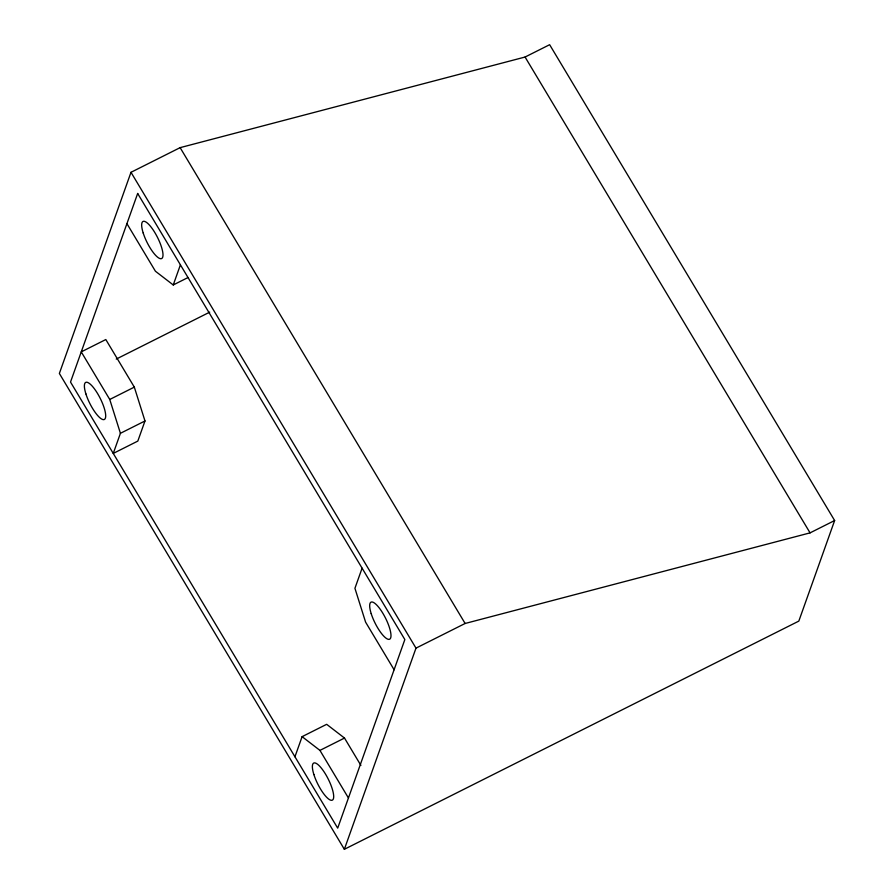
<?xml version="1.0" encoding="UTF-8"?>
<svg xmlns="http://www.w3.org/2000/svg" width="894" height="894" viewBox="0 0 894 894"><rect width="100%" height="100%" fill="white"/><g stroke="black" fill="none" stroke-linecap="round" stroke-linejoin="round"><path stroke-width="1.34" d="M130.993 172.307L59.362 373.468L344.358 849.3L798.823 621.106L834.638 520.531L549.642 44.7L525.069 57.037L180.13 147.644L130.993 172.307L415.989 648.139L344.358 849.3M120.422 433.311L113.259 453.426L137.821 441.088L144.984 420.973L134.323 387.124L105.816 339.541L81.253 351.878L109.75 399.462L120.422 433.311L144.984 420.973M126.914 223.645L155.422 271.228L173.246 284.962L180.409 264.847M294.942 756.771L302.105 736.656L326.668 724.319L344.503 738.053L360.897 765.409M362.092 568.182L354.929 588.297L365.601 622.146L394.098 669.729M173.246 284.962L187.986 277.553M116.254 359.086L209.71 312.151M109.75 399.462L134.323 387.124M415.989 648.139L465.126 623.476L810.065 532.869L834.638 520.531M302.105 736.656L319.94 750.39L344.503 738.053M525.069 57.037L810.065 532.869M180.13 147.644L465.126 623.476M319.94 750.39L348.436 797.973M137.665 193.473L70.514 382.051L337.697 828.146L404.848 639.556L137.665 193.473M85.891 393.896A20.752 5.789 63.3 0 0 104.33 419.487A20.752 5.789 63.3 0 0 94.865 389.426A20.752 5.789 63.3 0 0 85.891 393.896M313.883 774.562A20.752 5.789 63.3 0 0 332.333 800.152A20.752 5.789 63.3 0 0 322.857 770.092A20.752 5.789 63.3 0 0 313.883 774.562M371.189 613.63A20.752 5.789 63.3 0 0 389.639 639.221A20.752 5.789 63.3 0 0 380.162 609.172A20.752 5.789 63.3 0 0 371.189 613.63M143.185 232.965A20.752 5.789 63.3 0 0 161.635 258.556A20.752 5.789 63.3 0 0 152.17 228.506A20.752 5.789 63.3 0 0 143.185 232.965"/></g></svg>
